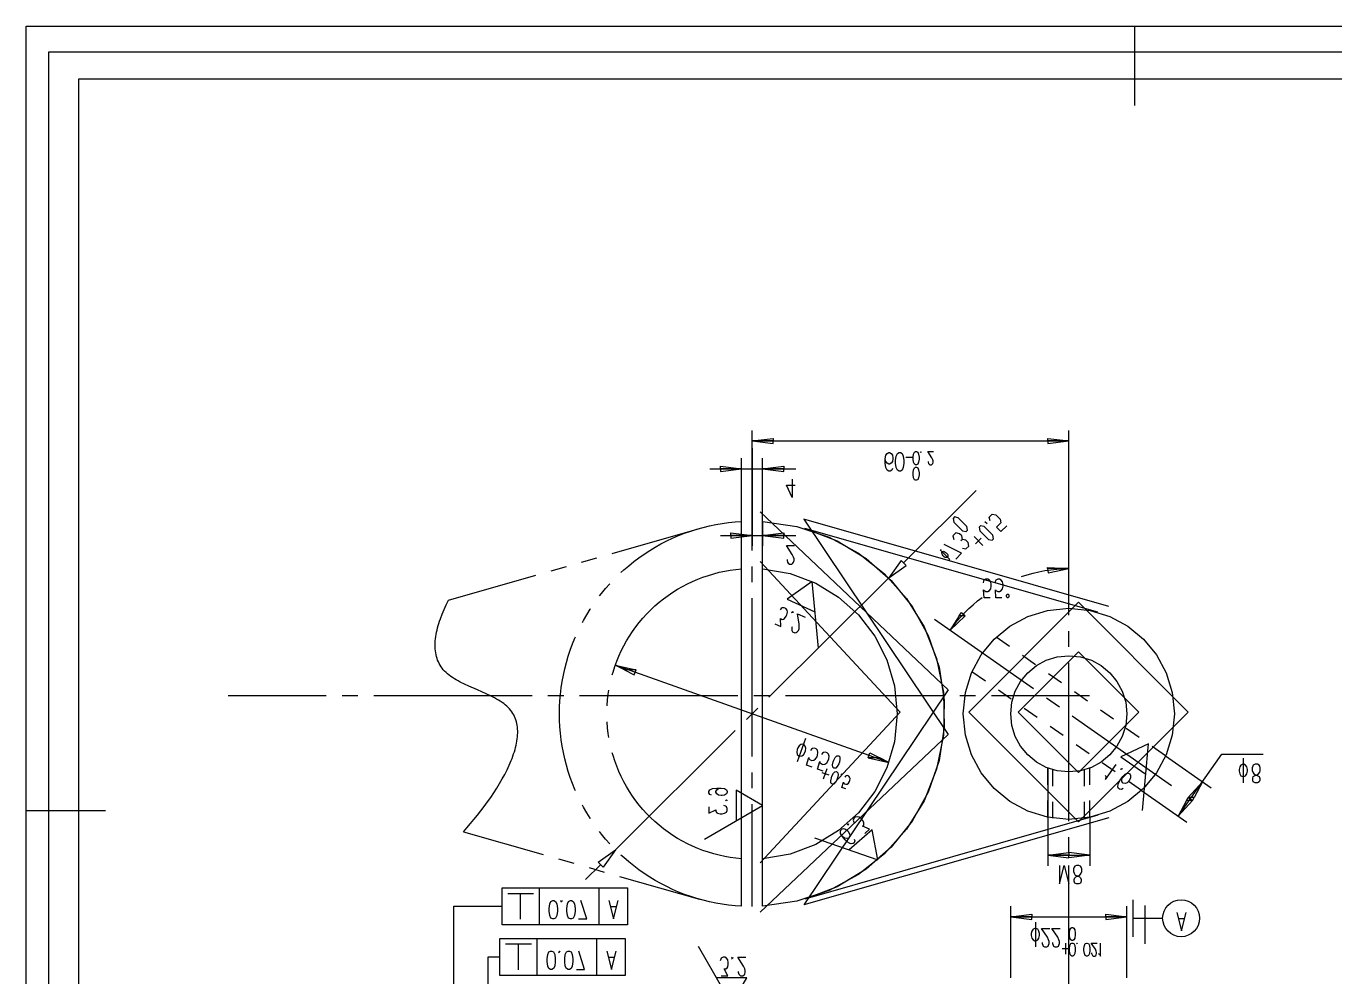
# Model space of a CAD drawing. Header units: millimetres. Extents: x 0 to 420, y 0 to 297.
# Drawn here: x 0 to 247.9, y 117.1 to 297 of the extents above; entities that cross this region are included whole.
import ezdxf

# ---------------------------------------------------------------- set-up
doc = ezdxf.new("R2010")
doc.units = ezdxf.units.MM
doc.layers.add('BLANK_OUTLINE', color=1, linetype='CONTINUOUS')
doc.layers.add('PDF_GEOMETRY', color=7, linetype='CONTINUOUS')

msp = doc.modelspace()

# ---------------------------------------------------------------- linework, layer by layer
at = {"layer": 'BLANK_OUTLINE'}
msp.add_lwpolyline([(4.322516, 292.180151), (420.330489, 292.180151), (420.330489, 4.102664), (4.322516, 4.102664)], close=True, dxfattribs=at)
for points in [[(139.038838, 205.07136), (174.680349, 171.384521), (147.348108, 130.665111)], [(147.348108, 203.678758), (174.680349, 162.959348), (139.038838, 129.272509)], [(205.095122, 187.165544), (147.343142, 203.686551)], [(139.037742, 195.697065), (165.559176, 167.171934), (139.037742, 138.646803)], [(220.152242, 167.171934), (199.355146, 146.374838), (178.558049, 167.171934), (199.355146, 187.969031), (220.152242, 167.171934)], [(210.796576, 167.171934), (199.355146, 155.730504), (187.913716, 167.171934), (199.355146, 178.613364), (210.796576, 167.171934)], [(205.095122, 147.189331), (147.343142, 130.668324)], [(212.007309, 123.282851), (212.007309, 130.569264)]]:
    msp.add_lwpolyline(points, dxfattribs=at)
at = {"layer": 'PDF_GEOMETRY'}
for p, q in [((209.9945, 297.038889), (209.9945, 282.042306)), ((137.519833, 217.177056), (137.519833, 220.510806)), ((137.519833, 218.510556), (197.51675, 218.510556)), ((197.51675, 217.177056), (197.51675, 220.510806)), ((137.519833, 197.767222), (137.519833, 217.177056)), ((137.519833, 217.177056), (137.519833, 198.624472)), ((197.51675, 185.511722), (197.51675, 217.177056)), ((129.518833, 213.229472), (145.796, 213.229472)), ((135.519583, 203.291722), (135.519583, 215.229722)), ((139.520083, 203.291722), (139.520083, 215.229722)), ((166.666333, 215.430806), (168.073917, 215.430806)), ((180.001333, 209.123139), (166.232417, 195.417722)), ((135.519583, 130.404306), (135.519583, 203.291722)), ((139.520083, 130.404306), (139.520083, 203.291722)), ((139.520083, 203.291722), (139.520083, 198.624472)), ((110.987417, 197.227472), (127.529167, 201.958222)), ((203.04125, 186.072639), (147.5105, 201.958222)), ((181.631167, 203.281139), (182.043917, 202.868389)), ((131.519083, 200.624722), (145.796, 200.624722)), ((179.567417, 200.402472), (181.207833, 198.740889)), ((180.932667, 200.116722), (179.832, 199.026639)), ((105.2195, 195.576472), (108.10875, 196.401972)), ((173.355, 197.957722), (173.143333, 197.746056)), ((175.006, 196.052722), (173.228, 197.830722)), ((173.852417, 196.655972), (174.011167, 196.539556)), ((174.40275, 197.206306), (174.519167, 197.047556)), ((174.836667, 195.999806), (175.006, 196.052722)), ((99.451583, 193.925472), (102.33025, 194.750972)), ((137.519833, 191.766472), (137.519833, 194.761556)), ((80.020583, 188.369222), (96.562333, 193.099972)), ((140.716, 170.028306), (163.396083, 192.602556)), ((137.519833, 158.767639), (137.519833, 188.760806)), ((190.8175, 171.552306), (172.05325, 184.686222)), ((186.298417, 179.595639), (183.758417, 181.363056)), ((197.51675, 179.510972), (197.51675, 182.516639)), ((163.438417, 157.656389), (111.60125, 176.050222)), ((191.219667, 176.156056), (188.75375, 177.870556)), ((197.51675, 146.512139), (197.51675, 176.515889)), ((181.715833, 173.044556), (179.175833, 174.811972)), ((196.130333, 172.705889), (193.675, 174.430972)), ((186.6265, 169.594389), (184.171167, 171.319472)), ((38.237583, 170.292889), (56.843083, 170.292889)), ((59.84875, 170.292889), (62.843833, 170.292889)), ((65.8495, 170.292889), (95.842667, 170.292889)), ((98.848333, 170.292889), (101.843417, 170.292889)), ((104.849083, 170.292889), (134.84225, 170.292889)), ((137.847917, 170.292889), (140.843, 170.292889)), ((143.848667, 170.292889), (173.841833, 170.292889)), ((176.8475, 170.292889), (179.842583, 170.292889)), ((182.84825, 170.292889), (201.45375, 170.292889)), ((195.728167, 168.102139), (193.272833, 169.827222)), ((201.041, 169.266306), (198.585667, 170.991389)), ((136.4615, 165.794972), (138.58875, 167.911639)), ((191.537167, 166.154806), (189.081833, 167.879889)), ((216.94775, 153.243139), (198.1835, 166.387639)), ((205.96225, 165.826722), (203.506917, 167.551806)), ((111.654167, 141.104056), (134.33425, 163.678306)), ((196.458417, 162.715222), (194.003083, 164.440306)), ((210.872917, 162.387139), (208.417583, 164.101639)), ((147.616333, 162.164889), (146.060583, 157.772806)), ((201.369083, 159.275639), (198.91375, 160.990139)), ((215.86825, 158.894639), (213.32825, 160.662056)), ((215.86825, 158.894639), (224.4725, 152.862139)), ((151.03475, 154.523722), (151.743833, 156.523972)), ((193.51625, 153.433639), (193.51625, 156.608639)), ((193.51625, 156.608639), (193.51625, 138.077222)), ((194.521667, 153.179639), (194.521667, 156.269972)), ((200.522417, 153.179639), (200.522417, 156.269972)), ((201.51725, 153.433639), (201.51725, 156.608639)), ((206.290333, 155.836056), (203.824417, 157.550556)), ((230.5685, 158.460722), (230.5685, 153.793472)), ((137.519833, 152.766889), (137.519833, 155.761972)), ((150.727833, 155.761972), (152.061333, 155.285722)), ((211.275083, 152.332972), (208.745667, 154.110972)), ((211.275083, 152.332972), (219.889917, 146.311056)), ((137.519833, 130.351389), (137.519833, 149.761222)), ((193.51625, 147.252972), (193.51625, 150.427972)), ((194.521667, 147.083639), (194.521667, 150.173972)), ((200.522417, 147.083639), (200.522417, 150.173972)), ((201.51725, 147.252972), (201.51725, 150.427972)), ((0, 148.544139), (14.996583, 148.544139)), ((203.04125, 147.633972), (147.5105, 131.748389)), ((201.51725, 147.252972), (201.51725, 138.077222)), ((82.83575, 144.533056), (97.969917, 140.204472)), ((197.51675, 140.521972), (197.51675, 143.517056)), ((100.859167, 139.378972), (103.737833, 138.553472)), ((193.51625, 140.077472), (201.51725, 140.077472)), ((108.817833, 138.288889), (105.9815, 135.463139)), ((106.627083, 137.727972), (109.516333, 136.902472)), ((197.51675, 107.523139), (197.51675, 137.516306)), ((108.458, 133.907389), (108.458, 126.911806)), ((112.395, 136.076972), (127.529167, 131.748389)), ((91.21775, 132.859639), (96.117833, 132.859639)), ((93.6625, 127.959556), (93.6625, 132.859639)), ((209.687583, 124.646972), (209.687583, 131.653139)), ((81.026, 130.404306), (90.17, 130.404306)), ((81.026, 91.859806), (81.026, 130.404306)), ((110.722833, 130.340806), (111.834083, 130.340806)), ((186.520667, 116.857639), (186.520667, 130.425472)), ((208.523417, 116.857639), (208.523417, 130.425472)), ((186.520667, 128.425222), (208.523417, 128.425222)), ((191.187917, 127.388056), (191.187917, 122.720806)), ((209.687583, 128.150056), (215.286167, 128.150056)), ((218.323583, 128.086556), (219.434833, 128.086556)), ((108.055833, 124.340056), (108.055833, 117.333889)), ((90.805, 123.281722), (95.705083, 123.281722)), ((93.260333, 118.392222), (93.260333, 123.281722)), ((196.257333, 122.392722), (197.6755, 122.392722)), ((196.966417, 121.334389), (196.966417, 123.451056)), ((87.524167, 120.836972), (89.75725, 120.836972)), ((87.524167, 111.851722), (87.524167, 120.836972)), ((110.310083, 120.773472), (111.421333, 120.773472))]:
    msp.add_line(p, q, dxfattribs=at)
for points in [[(0, 297.038889), (419.989, 297.038889), (419.989, 0.059972), (0, 0.059972)], [(9.990667, 287.048222), (409.998333, 287.048222), (409.998333, 10.050639), (9.990667, 10.050639)], [(141.520333, 218.510556), (137.519833, 218.510556), (141.520333, 219.007972), (141.520333, 218.510556), (141.520333, 218.510556)], [(141.520333, 218.013139), (141.520333, 218.510556), (137.519833, 218.510556), (141.520333, 218.013139)], [(197.51675, 218.510556), (193.51625, 218.510556), (193.51625, 219.007972), (197.51675, 218.510556), (197.51675, 218.510556)], [(193.51625, 218.013139), (197.51675, 218.510556), (193.51625, 218.510556), (193.51625, 218.013139)], [(135.519583, 213.229472), (131.519083, 213.229472), (131.519083, 213.726889), (135.519583, 213.229472), (135.519583, 213.229472)], [(131.519083, 212.721472), (135.519583, 213.229472), (131.519083, 213.229472), (131.519083, 212.721472)], [(143.520583, 213.229472), (139.520083, 213.229472), (143.520583, 213.726889), (143.520583, 213.229472), (143.520583, 213.229472)], [(143.520583, 212.721472), (143.520583, 213.229472), (139.520083, 213.229472), (143.520583, 212.721472)], [(137.519833, 200.624722), (133.519333, 200.624722), (133.519333, 201.132722), (137.519833, 200.624722), (137.519833, 200.624722)], [(143.520583, 200.624722), (139.520083, 200.624722), (143.520583, 201.132722), (143.520583, 200.624722), (143.520583, 200.624722)], [(133.519333, 200.127306), (137.519833, 200.624722), (133.519333, 200.624722), (133.519333, 200.127306)], [(143.520583, 200.127306), (143.520583, 200.624722), (139.520083, 200.624722), (143.520583, 200.127306)], [(166.698083, 194.952056), (165.756167, 195.893972), (163.396083, 192.602556), (166.698083, 194.952056), (166.698083, 194.952056)], [(197.51675, 194.338222), (193.495083, 194.338222), (193.463333, 194.539306), (197.51675, 194.338222), (197.51675, 194.338222)], [(193.6115, 193.555056), (197.51675, 194.338222), (193.495083, 194.338222), (193.6115, 193.555056)], [(177.89525, 185.374139), (176.731083, 185.374139), (177.165, 186.062056), (177.89525, 185.374139), (177.89525, 185.374139)], [(175.006, 182.622472), (177.89525, 185.374139), (176.731083, 185.374139), (175.006, 182.622472)], [(115.53825, 175.182389), (113.336917, 175.182389), (111.60125, 176.050222), (115.53825, 175.182389), (115.53825, 175.182389)], [(115.210167, 174.240472), (115.53825, 175.182389), (113.336917, 175.182389), (115.210167, 174.240472)], [(161.713333, 158.524222), (159.501417, 158.524222), (159.8295, 159.466139), (161.713333, 158.524222), (161.713333, 158.524222)], [(163.438417, 157.656389), (161.713333, 158.524222), (159.501417, 158.524222), (163.438417, 157.656389)], [(221.255167, 151.020639), (220.133333, 151.020639), (222.842667, 154.005139), (221.255167, 151.020639), (221.255167, 151.020639)], [(218.2495, 147.454056), (220.958833, 150.449139), (219.837, 150.449139), (218.2495, 147.454056)], [(220.958833, 150.449139), (219.837, 150.449139), (220.133333, 151.020639), (220.958833, 150.449139), (220.958833, 150.449139)], [(220.958833, 150.449139), (221.255167, 151.020639), (220.133333, 151.020639), (220.958833, 150.449139)], [(109.2835, 137.812639), (108.341583, 138.754556), (111.654167, 141.104056), (109.2835, 137.812639), (109.2835, 137.812639)], [(197.51675, 140.077472), (193.51625, 140.077472), (197.51675, 140.574889), (197.51675, 140.077472), (197.51675, 140.077472)], [(197.51675, 139.569472), (197.51675, 140.077472), (193.51625, 140.077472), (197.51675, 139.569472)], [(197.51675, 140.077472), (201.51725, 140.077472), (197.51675, 140.574889), (197.51675, 140.077472), (197.51675, 140.077472)], [(201.51725, 140.077472), (197.51675, 139.569472), (197.51675, 140.077472), (201.51725, 140.077472)], [(90.17, 133.907389), (97.165583, 133.907389), (97.165583, 126.911806), (90.17, 126.911806)], [(190.521167, 128.425222), (186.520667, 128.425222), (190.521167, 128.933222), (190.521167, 128.425222), (190.521167, 128.425222)], [(208.523417, 128.425222), (204.522917, 128.425222), (204.522917, 128.933222), (208.523417, 128.425222), (208.523417, 128.425222)], [(190.521167, 127.927806), (190.521167, 128.425222), (186.520667, 128.425222), (190.521167, 127.927806)], [(204.522917, 127.927806), (208.523417, 128.425222), (204.522917, 128.425222), (204.522917, 127.927806)], [(89.75725, 124.340056), (96.763417, 124.340056), (96.763417, 117.333889), (89.75725, 117.333889)]]:
    msp.add_lwpolyline(points, close=True, dxfattribs=at)
for points in [[(164.094583, 213.303556), (163.98875, 212.975472), (163.650083, 212.806139), (163.427833, 212.806139), (163.09975, 212.975472), (162.8775, 213.472889), (162.761083, 214.308972), (162.761083, 215.134472), (162.8775, 215.801222), (163.09975, 216.139889), (163.427833, 216.309222), (163.54425, 216.309222), (163.872333, 216.139889), (164.094583, 215.801222), (164.211, 215.303806), (164.211, 215.134472), (164.094583, 214.637056), (163.872333, 214.308972), (163.54425, 214.139639), (163.427833, 214.139639), (163.09975, 214.308972), (162.8775, 214.637056), (162.761083, 215.134472)], [(165.38575, 212.806139), (165.047083, 212.975472), (164.824833, 213.472889), (164.708417, 214.308972), (164.708417, 214.806389), (164.824833, 215.642472), (165.047083, 216.139889), (165.38575, 216.309222), (165.608, 216.309222), (165.936083, 216.139889), (166.158333, 215.642472), (166.27475, 214.806389), (166.27475, 214.308972), (166.158333, 213.472889), (165.936083, 212.975472), (165.608, 212.806139), (165.38575, 212.806139)], [(168.507833, 214.012639), (168.275, 214.129056), (168.11625, 214.478306), (168.042167, 215.070972), (168.042167, 215.430806), (168.11625, 216.012889), (168.275, 216.372722), (168.507833, 216.489139), (168.666583, 216.489139), (168.91, 216.372722), (169.058167, 216.012889), (169.142833, 215.430806), (169.142833, 215.070972), (169.058167, 214.478306), (168.91, 214.129056), (168.666583, 214.012639), (168.507833, 214.012639)], [(169.502667, 216.256306), (169.418, 216.372722), (169.502667, 216.489139), (169.57675, 216.372722)], [(170.8785, 214.605306), (170.8785, 214.478306), (170.952583, 214.245472), (171.03725, 214.129056), (171.185417, 214.012639), (171.502917, 214.012639), (171.661667, 214.129056), (171.73575, 214.245472), (171.820417, 214.478306), (171.820417, 214.721722), (171.73575, 214.954556), (171.587583, 215.303806), (170.793833, 216.489139), (171.8945, 216.489139)], [(168.507833, 211.059889), (168.275, 211.176306), (168.11625, 211.525556), (168.042167, 212.118222), (168.042167, 212.467472), (168.11625, 213.060139), (168.275, 213.419972), (168.507833, 213.536389), (168.666583, 213.536389), (168.91, 213.419972), (169.058167, 213.060139), (169.142833, 212.467472), (169.142833, 212.118222), (169.058167, 211.525556), (168.91, 211.176306), (168.666583, 211.059889), (168.507833, 211.059889)], [(145.12925, 211.303306), (145.12925, 207.810806), (144.018, 210.139139), (145.690167, 210.139139)], [(112.68075, 193.586806), (113.2205, 194.084222), (114.151833, 194.888556), (115.104333, 195.661139), (116.088583, 196.401972), (117.094, 197.100472), (118.131167, 197.777806), (119.178917, 198.412806), (120.258417, 199.005472), (121.3485, 199.576972), (122.45975, 200.095556), (123.592167, 200.582389), (124.735167, 201.037472), (125.88875, 201.450222), (127.0635, 201.820639), (128.248833, 202.148722), (129.44475, 202.445056), (130.640667, 202.699056), (131.85775, 202.910722), (133.074833, 203.080056), (134.291917, 203.207056), (135.519583, 203.291722)], [(175.588083, 203.842056), (175.715083, 203.154139), (177.366083, 201.503139), (178.054, 201.365556), (178.329167, 201.640722), (178.191583, 202.328639), (176.551167, 203.979639), (175.86325, 204.117222), (175.588083, 203.842056)], [(182.59425, 203.418722), (182.456667, 204.106639), (183.007, 204.656972), (183.694917, 204.519389), (184.520417, 203.693889), (184.658, 203.005972), (183.8325, 202.180472), (184.658, 201.354972), (185.758667, 202.445056)], [(139.525592, 203.289769), (146.028037, 202.344119), (152.112224, 200.308023), (157.670338, 197.283381), (162.594564, 193.372096), (166.777086, 188.676072), (170.110089, 183.297209), (172.485757, 177.33741), (173.796275, 170.898578), (173.938433, 164.329266), (172.936007, 157.992217), (170.871677, 152.010607), (167.828124, 146.507612), (163.888028, 141.606408), (159.134067, 137.43017), (153.648923, 134.102075), (147.515275, 131.745299)], [(147.515275, 201.950729), (153.648923, 199.593952), (159.134067, 196.265857), (163.888028, 192.08962), (167.828124, 187.188416), (170.871677, 181.685421), (172.936007, 175.703811), (173.938433, 169.366762), (173.796275, 162.79745), (172.485757, 156.358618), (170.110089, 150.398819), (166.777086, 145.019956), (162.594564, 140.323931), (157.670338, 136.412647), (152.112224, 133.388005), (146.028037, 131.351908), (139.525592, 130.406259)], [(177.3555, 199.852139), (177.2285, 200.540056), (176.81575, 200.952806), (176.127833, 201.090389), (175.5775, 200.550639), (175.715083, 199.862722)], [(180.5305, 202.180472), (180.668083, 201.492556), (182.3085, 199.841556), (182.996417, 199.703972), (183.271583, 199.979139), (183.134, 200.667056), (181.493583, 202.318056), (180.805667, 202.455639), (180.5305, 202.180472)], [(144.134417, 196.042139), (144.134417, 195.872806), (144.24025, 195.544722), (144.356667, 195.375389), (144.578917, 195.206056), (145.023417, 195.206056), (145.245667, 195.375389), (145.3515, 195.544722), (145.467917, 195.872806), (145.467917, 196.211472), (145.3515, 196.539556), (145.12925, 197.036972), (144.018, 198.709139), (145.57375, 198.709139)], [(176.11725, 196.147972), (177.217917, 197.238056), (173.915917, 198.899639)], [(177.3555, 198.201139), (178.043417, 198.063556), (178.59375, 198.613889), (178.456167, 199.301806), (178.043417, 199.714556), (177.3555, 199.852139), (177.080333, 199.576972)], [(173.852417, 196.655972), (173.746583, 196.772389), (173.598417, 196.952306), (173.503167, 197.121639), (173.45025, 197.290972), (173.482, 197.428556)], [(173.482, 197.428556), (173.556083, 197.502639), (173.630167, 197.576722), (173.778333, 197.619056), (173.937083, 197.555556), (174.117, 197.460306), (174.296917, 197.312139), (174.40275, 197.206306)], [(174.46625, 196.444306), (174.296917, 196.444306), (174.159333, 196.465472), (174.011167, 196.539556)], [(174.519167, 197.047556), (174.59325, 196.899389), (174.625, 196.761806), (174.614417, 196.592472), (174.5615, 196.497222), (174.46625, 196.444306)], [(111.040333, 174.261639), (111.1885, 174.759056), (111.516583, 175.785639), (111.876417, 176.791056), (112.289167, 177.775306), (112.733667, 178.748972), (113.209917, 179.701472), (113.7285, 180.643389), (114.278833, 181.553556), (114.8715, 182.453139), (115.495917, 183.320972), (116.152083, 184.167639), (116.84, 184.982556), (117.559667, 185.776306), (118.311083, 186.538306), (119.09425, 187.268556), (119.898583, 187.967056), (120.734667, 188.633806), (121.6025, 189.268806), (122.480917, 189.872056), (123.391083, 190.443556), (124.322417, 190.972722), (125.264333, 191.470139), (126.238, 191.925222), (127.22225, 192.348556), (128.217083, 192.729556), (129.233083, 193.068222), (130.259667, 193.375139), (131.296833, 193.639722), (132.344583, 193.861972), (133.392333, 194.041889), (134.450667, 194.179472), (135.519583, 194.274722)], [(139.524538, 194.276025), (144.747319, 193.38777), (149.573319, 191.575099), (153.910199, 188.937328), (157.665619, 185.573771), (160.74724, 181.583746), (163.062723, 177.066568), (164.519728, 172.121552), (165.025917, 166.848014), (164.519728, 161.574476), (163.062723, 156.62946), (160.74724, 152.112282), (157.665619, 148.122256), (153.910199, 144.7587), (149.573319, 142.120929), (144.747319, 140.308258), (139.524538, 139.420003)], [(188.551778, 192.833508), (189.640542, 193.184178), (190.741514, 193.488886), (191.853235, 193.747387), (192.974247, 193.959435), (194.103092, 194.124788), (195.238312, 194.243199), (196.378448, 194.314426), (197.522042, 194.338222)], [(108.637917, 189.162972), (108.99775, 189.628639), (109.780917, 190.570556), (110.564083, 191.459556)], [(150.114, 179.256972), (148.87575, 191.893472), (144.17675, 188.538556), (149.436667, 186.157306)], [(182.615417, 188.834889), (181.504167, 188.834889), (181.38775, 190.337722), (181.504167, 190.168389), (181.83225, 189.999056), (182.170917, 189.999056), (182.499, 190.168389), (182.72125, 190.507056), (182.837667, 191.004472), (182.837667, 191.332556), (182.72125, 191.840556), (182.499, 192.168639), (182.170917, 192.337972), (181.83225, 192.337972), (181.504167, 192.168639), (181.38775, 191.999306), (181.281917, 191.671222)], [(184.837917, 188.834889), (183.726667, 188.834889), (183.61025, 190.337722), (183.726667, 190.168389), (184.05475, 189.999056), (184.393417, 189.999056), (184.7215, 190.168389), (184.94375, 190.507056), (185.060167, 191.004472), (185.060167, 191.332556), (184.94375, 191.840556), (184.7215, 192.168639), (184.393417, 192.337972), (184.05475, 192.337972), (183.726667, 192.168639), (183.61025, 191.999306), (183.504417, 191.671222)], [(175.004057, 182.616705), (175.653437, 183.505608), (176.337042, 184.366779), (177.053952, 185.199274), (177.80325, 186.002146), (178.584018, 186.774449), (179.395335, 187.515239), (180.236285, 188.223569), (181.105948, 188.898492)], [(186.182, 189.168264), (186.177378, 189.101079), (186.16412, 189.038501), (186.143142, 188.981873), (186.115358, 188.932534), (186.081683, 188.891825), (186.043032, 188.861088), (186.000319, 188.841662), (185.954458, 188.834889), (185.908598, 188.841662), (185.865885, 188.861088), (185.827234, 188.891825), (185.793559, 188.932534), (185.765775, 188.981873), (185.744797, 189.038501), (185.731539, 189.101079), (185.726917, 189.168264), (185.731539, 189.235449), (185.744797, 189.298026), (185.765775, 189.354655), (185.793559, 189.403994), (185.827234, 189.444702), (185.865885, 189.47544), (185.908598, 189.494866), (185.954458, 189.501639), (186.000319, 189.494866), (186.043032, 189.47544), (186.081683, 189.444702), (186.115358, 189.403994), (186.143142, 189.354655), (186.16412, 189.298026), (186.177378, 189.235449), (186.182, 189.168264)], [(82.83575, 144.533056), (83.5025, 145.284472), (84.16925, 146.057056), (84.836, 146.840222), (85.492167, 147.655139), (86.13775, 148.480639), (86.783333, 149.316722), (87.397167, 150.163389), (88.000417, 151.020639), (88.593083, 151.888472), (89.154, 152.766889), (89.683167, 153.634722), (90.191167, 154.513139), (90.667417, 155.391556), (91.111917, 156.259389), (91.514083, 157.127222), (91.8845, 157.984472), (92.053833, 158.407806), (92.212583, 158.831139), (92.350167, 159.254472), (92.48775, 159.667222), (92.61475, 160.079972), (92.720583, 160.492722), (92.815833, 160.894889), (92.9005, 161.297056), (92.974583, 161.699222), (93.0275, 162.090806), (93.069833, 162.471806), (93.101583, 162.852806), (93.112167, 163.233806), (93.112167, 163.604222), (93.101583, 163.964056), (93.069833, 164.323889), (93.016917, 164.683722), (92.953417, 165.022389), (92.86875, 165.361056), (92.7735, 165.689139), (92.657083, 166.017222), (92.5195, 166.334722), (92.371333, 166.641639), (92.202, 166.937972), (92.0115, 167.223722), (91.799833, 167.509472), (91.577583, 167.784639), (91.323583, 168.038639), (91.059, 168.292639), (90.77325, 168.536056), (90.476917, 168.779472), (90.148833, 169.001722), (89.82075, 169.223972), (89.4715, 169.435639), (89.111667, 169.647306), (88.74125, 169.848389), (87.968667, 170.250556), (87.164333, 170.620972), (86.338833, 170.991389), (85.50275, 171.361806), (83.830583, 172.092056), (83.015667, 172.473056), (82.2325, 172.864639), (81.8515, 173.065722), (81.481083, 173.277389), (81.12125, 173.489056), (80.772, 173.711306), (80.443917, 173.933556), (80.126417, 174.166389), (79.8195, 174.409806), (79.53375, 174.663806), (79.269167, 174.928389), (79.02575, 175.203556), (78.8035, 175.478722), (78.591833, 175.764472), (78.401333, 176.071389), (78.232, 176.378306), (78.083833, 176.695806), (77.94625, 177.023889), (77.829833, 177.351972), (77.734583, 177.690639), (77.649917, 178.039889), (77.586417, 178.399722), (77.5335, 178.759556), (77.50175, 179.129972), (77.480583, 179.500389), (77.480583, 179.891972), (77.491167, 180.272972), (77.512333, 180.664556), (77.554667, 181.066722), (77.607583, 181.468889), (77.671083, 181.881639), (77.75575, 182.294389), (77.840417, 182.707139), (77.94625, 183.130472), (78.062667, 183.553806), (78.189667, 183.977139), (78.32725, 184.411056), (78.475417, 184.844972), (78.814083, 185.712806), (79.173917, 186.591222), (79.586667, 187.480222), (80.020583, 188.369222)], [(105.37825, 184.135889), (105.579333, 184.516889), (106.193167, 185.585806), (106.849333, 186.633556), (106.90225, 186.718222)], [(141.848417, 183.881889), (142.97025, 183.384472), (142.90675, 184.866139), (143.213667, 184.728556), (143.488833, 184.792056), (143.658167, 184.897889), (143.965083, 185.310639), (144.102667, 185.606972), (144.2085, 186.114972), (144.145, 186.506556), (143.901583, 186.802889), (143.60525, 186.940472), (143.22425, 186.919306), (143.054917, 186.813472), (142.822083, 186.559472)], [(145.086917, 185.892722), (145.055167, 186.093806), (145.2245, 186.199639), (145.25625, 185.998556)], [(217.51925, 166.848014), (217.112978, 162.817879), (215.947772, 159.064198), (214.104043, 155.667385), (211.662207, 152.707852), (208.702675, 150.266015), (205.305862, 148.422285), (201.552179, 147.257078), (197.522042, 146.850806), (193.491904, 147.257078), (189.738222, 148.422285), (186.341408, 150.266015), (183.381876, 152.707852), (180.94004, 155.667385), (179.096312, 159.064198), (177.931105, 162.817879), (177.524833, 166.848014), (177.931105, 170.878149), (179.096312, 174.63183), (180.94004, 178.028643), (183.381876, 180.988175), (186.341408, 183.430013), (189.738222, 185.273742), (193.491904, 186.43895), (197.522042, 186.845222), (201.552179, 186.43895), (205.305862, 185.273742), (208.702675, 183.430013), (211.662207, 180.988175), (214.104043, 178.028643), (215.947772, 174.63183), (217.112978, 170.878149), (217.51925, 166.848014)], [(145.12925, 183.310389), (145.06575, 183.162222), (145.023417, 182.812972), (145.055167, 182.611889), (145.19275, 182.368472), (145.594917, 182.188556), (145.870083, 182.252056), (146.039417, 182.357889), (146.282833, 182.611889), (146.420417, 182.918806), (146.452167, 183.268056), (146.452167, 183.807806), (146.134667, 185.786889), (147.552833, 185.141306)], [(104.065917, 152.269472), (103.960083, 152.491722), (103.494417, 153.634722), (103.071083, 154.788306), (102.690083, 155.952472), (102.340833, 157.137806), (102.033917, 158.323139), (101.769333, 159.529639), (101.5365, 160.736139), (101.356583, 161.953222), (101.208417, 163.170306), (101.102583, 164.397972), (101.039083, 165.625639), (101.017917, 166.853306), (101.039083, 168.080972), (101.102583, 169.308639), (101.208417, 170.536306), (101.356583, 171.753389), (101.5365, 172.970472), (101.769333, 174.176972), (102.033917, 175.383472), (102.340833, 176.568806), (102.690083, 177.754139), (103.071083, 178.918306), (103.494417, 180.071889), (103.960083, 181.204306), (104.065917, 181.437139)], [(208.523417, 166.848014), (208.299908, 164.630854), (207.658874, 162.565784), (206.644554, 160.697042), (205.301187, 159.068869), (203.673013, 157.725502), (201.804272, 156.711182), (199.739201, 156.070148), (197.522042, 155.846639), (195.304882, 156.070148), (193.239812, 156.711182), (191.37107, 157.725502), (189.742896, 159.068869), (188.39953, 160.697042), (187.38521, 162.565784), (186.744176, 164.630854), (186.520667, 166.848014), (186.744176, 169.065173), (187.38521, 171.130244), (188.39953, 172.998985), (189.742896, 174.627159), (191.37107, 175.970526), (193.239812, 176.984846), (195.304882, 177.62588), (197.522042, 177.849389), (199.739201, 177.62588), (201.804272, 176.984846), (203.673013, 175.970526), (205.301187, 174.627159), (206.644554, 172.998985), (207.658874, 171.130244), (208.299908, 169.065173), (208.523417, 166.848014)], [(110.066667, 168.356139), (110.066667, 168.451389), (110.151333, 169.520306), (110.278333, 170.589222), (110.39475, 171.330056)], [(110.39475, 162.376556), (110.278333, 163.117389), (110.151333, 164.186306), (110.066667, 165.244639), (110.066667, 165.350472)], [(211.497333, 148.522972), (212.608583, 161.170056), (207.369833, 158.735889), (212.100583, 155.423306)], [(135.519583, 139.421306), (134.450667, 139.527139), (133.392333, 139.664722), (132.344583, 139.844639), (131.296833, 140.066889), (130.259667, 140.331472), (129.233083, 140.627806), (128.217083, 140.977056), (127.22225, 141.358056), (126.238, 141.781389), (125.264333, 142.236472), (124.322417, 142.733889), (123.391083, 143.263056), (122.480917, 143.834556), (121.6025, 144.427222), (120.734667, 145.072806), (119.898583, 145.739556), (119.09425, 146.438056), (118.311083, 147.168306), (117.559667, 147.930306), (116.84, 148.724056), (116.152083, 149.538972), (115.495917, 150.385639), (114.8715, 151.253472), (114.278833, 152.153056), (113.7285, 153.063222), (113.209917, 153.994556), (112.733667, 154.957639), (112.289167, 155.931306), (111.876417, 156.915556), (111.516583, 157.920972), (111.1885, 158.936972), (111.040333, 159.444972)], [(147.1295, 161.106556), (146.759083, 161.053639), (146.431, 160.820806), (146.166417, 160.386889), (146.05, 160.069389), (145.9865, 159.561389), (146.08175, 159.169806), (146.346333, 158.905222), (146.558, 158.831139), (146.928417, 158.873472), (147.245917, 159.116889), (147.521083, 159.550806), (147.626917, 159.868306), (147.690417, 160.376306), (147.595167, 160.757306), (147.330583, 161.032472), (147.1295, 161.106556)], [(148.886333, 156.767389), (147.838583, 157.137806), (148.24075, 158.587722), (148.283083, 158.397222), (148.547667, 158.122056), (148.854583, 158.016222), (149.225, 158.058556), (149.553083, 158.301972), (149.817667, 158.735889), (149.934083, 159.042806), (149.997583, 159.550806), (149.902333, 159.942389), (149.63775, 160.206972), (149.32025, 160.323389), (148.960417, 160.281056), (148.791083, 160.154056), (148.579417, 159.878889)], [(150.981833, 156.015972), (149.934083, 156.396972), (150.33625, 157.846889), (150.378583, 157.645806), (150.643167, 157.381222), (150.950083, 157.264806), (151.3205, 157.317722), (151.648583, 157.550556), (151.913167, 157.984472), (152.029583, 158.301972), (152.093083, 158.809972), (151.997833, 159.201556), (151.73325, 159.466139), (151.41575, 159.582556), (151.045333, 159.529639), (150.886583, 159.413222), (150.674917, 159.138056)], [(152.982083, 156.587472), (152.802167, 156.777972), (152.770417, 157.169556), (152.897417, 157.751639), (153.013833, 158.079722), (153.278417, 158.608889), (153.553583, 158.894639), (153.807583, 158.926389), (153.95575, 158.873472), (154.14625, 158.682972), (154.167417, 158.291389), (154.051, 157.709306), (153.934583, 157.381222), (153.659417, 156.852056), (153.394833, 156.566306), (153.13025, 156.534556), (152.982083, 156.587472)], [(218.2495, 147.454056), (226.483333, 159.212139), (234.315, 159.212139)], [(204.427667, 155.264556), (204.512333, 154.999972), (204.50175, 154.396722), (206.502, 157.264806)], [(207.412167, 156.227639), (207.412167, 156.428722), (207.602667, 156.502806), (207.592083, 156.301722)], [(230.462667, 157.296556), (230.124, 157.127222), (229.90175, 156.799139), (229.795917, 156.291139), (229.795917, 155.963056), (229.90175, 155.465639), (230.124, 155.126972), (230.462667, 154.957639), (230.684917, 154.957639), (231.013, 155.126972), (231.23525, 155.465639), (231.351667, 155.963056), (231.351667, 156.291139), (231.23525, 156.799139), (231.013, 157.127222), (230.684917, 157.296556), (230.462667, 157.296556)], [(232.801583, 153.793472), (232.462917, 153.962806), (232.357083, 154.290889), (232.357083, 154.629556), (232.462917, 154.957639), (232.685167, 155.126972), (233.129667, 155.296306), (233.468333, 155.465639), (233.690583, 155.793722), (233.796417, 156.132389), (233.796417, 156.629806), (233.690583, 156.957889), (233.574167, 157.127222), (233.246083, 157.296556), (232.801583, 157.296556), (232.462917, 157.127222), (232.357083, 156.957889), (232.240667, 156.629806), (232.240667, 156.132389), (232.357083, 155.793722), (232.579333, 155.465639), (232.907417, 155.296306), (233.351917, 155.126972), (233.574167, 154.957639), (233.690583, 154.629556), (233.690583, 154.290889), (233.574167, 153.962806), (233.246083, 153.793472), (232.801583, 153.793472)], [(152.62225, 153.581806), (152.442333, 153.772306), (152.410583, 154.163889), (152.537583, 154.745972), (152.654, 155.074056), (152.918583, 155.603222), (153.19375, 155.888972), (153.44775, 155.920722), (153.595917, 155.867806), (153.775833, 155.677306), (153.807583, 155.285722), (153.691167, 154.703639), (153.57475, 154.375556), (153.299583, 153.846389), (153.035, 153.560639), (152.770417, 153.528889), (152.62225, 153.581806)], [(154.484917, 155.296306), (154.442583, 155.433889), (154.559, 155.518556), (154.59075, 155.380972)], [(155.28925, 152.639889), (154.548417, 152.904472), (154.834167, 153.931056), (154.865917, 153.793472), (155.045833, 153.602972), (155.268083, 153.518306), (155.532667, 153.550056), (155.754917, 153.719389), (155.945417, 154.026306), (156.030083, 154.248556), (156.072417, 154.608389), (155.998333, 154.883556), (155.818417, 155.074056), (155.596167, 155.158722), (155.331583, 155.126972), (155.22575, 155.042306), (155.067, 154.841222)], [(207.793167, 152.703389), (207.507417, 152.502306), (207.137, 152.555222), (206.957083, 152.682222), (206.777167, 153.010306), (206.883, 153.550056), (207.274583, 154.290889), (207.750833, 154.978806), (208.227083, 155.455056), (208.5975, 155.603222), (208.967917, 155.550306), (209.052583, 155.486806), (209.2325, 155.158722), (209.221917, 154.756556), (209.031417, 154.280306), (208.936167, 154.142722), (208.555167, 153.804056), (208.18475, 153.655889), (207.814333, 153.708806), (207.719083, 153.772306), (207.539167, 154.100389), (207.54975, 154.502556), (207.750833, 154.978806)], [(128.524, 143.146639), (139.520083, 149.496639), (134.52475, 152.375306), (134.52475, 146.607389)], [(129.82575, 151.465139), (129.487083, 151.581556), (129.328333, 151.909639), (129.328333, 152.131889), (129.487083, 152.470556), (129.995083, 152.692806), (130.820583, 152.798639), (131.656667, 152.798639), (132.323417, 152.692806), (132.662083, 152.470556), (132.820833, 152.131889), (132.820833, 152.026056), (132.662083, 151.687389), (132.323417, 151.465139), (131.826, 151.359306), (131.656667, 151.359306), (131.15925, 151.465139), (130.820583, 151.687389), (130.661833, 152.026056), (130.661833, 152.131889), (130.820583, 152.470556), (131.15925, 152.692806), (131.656667, 152.798639)], [(106.90225, 146.998972), (106.849333, 147.073056), (106.193167, 148.120806), (105.579333, 149.179139), (105.37825, 149.581306)], [(129.328333, 149.242639), (129.328333, 148.025556), (130.661833, 148.692306), (130.661833, 148.353639), (130.820583, 148.131389), (130.989917, 148.025556), (131.487333, 147.909139), (131.826, 147.909139), (132.323417, 148.025556), (132.662083, 148.247806), (132.820833, 148.575889), (132.820833, 148.914556), (132.662083, 149.242639), (132.49275, 149.359056), (132.154083, 149.464889)], [(132.49275, 150.470306), (132.662083, 150.576139), (132.820833, 150.470306), (132.662083, 150.353889)], [(158.855833, 144.183806), (159.787167, 144.988139), (158.411333, 145.559639), (158.665333, 145.781889), (158.71825, 146.046472), (158.697083, 146.247556), (158.453667, 146.702639), (158.231417, 146.956639), (157.82925, 147.263556), (157.437667, 147.369389), (157.077833, 147.274139), (156.823833, 147.062472), (156.68625, 146.713222), (156.707417, 146.512139), (156.834417, 146.194639)], [(110.564083, 142.247056), (109.780917, 143.136056), (108.99775, 144.077972), (108.637917, 144.554222)], [(149.352, 143.390056), (161.342917, 139.199056), (160.274, 144.871722), (155.8925, 141.104056)], [(156.845, 143.114889), (156.982583, 142.786806), (156.834417, 142.448139), (156.665083, 142.299972), (156.30525, 142.215306), (155.807833, 142.448139), (155.183417, 142.998472), (154.643667, 143.633472), (154.283833, 144.215556), (154.2415, 144.607139), (154.379083, 144.956389), (154.46375, 145.030472), (154.823583, 145.115139), (155.215167, 145.009306), (155.627917, 144.702389), (155.73375, 144.575389), (155.977167, 144.130889), (156.030083, 143.728722), (155.881917, 143.379472), (155.79725, 143.315972), (155.437417, 143.220722), (155.045833, 143.326556), (154.643667, 143.633472)], [(155.86075, 145.792472), (155.67025, 145.845389), (155.649083, 146.046472), (155.839583, 145.982972)], [(135.519583, 130.404306), (134.291917, 130.499556), (133.074833, 130.626556), (131.85775, 130.795889), (130.640667, 131.007556), (129.44475, 131.261556), (128.248833, 131.547306), (127.0635, 131.885972), (125.88875, 132.256389), (124.735167, 132.669139), (123.592167, 133.113639), (122.45975, 133.611056), (121.3485, 134.129639), (120.258417, 134.701139), (119.178917, 135.293806), (118.131167, 135.928806), (117.094, 136.606139), (116.088583, 137.304639), (115.104333, 138.045472), (114.151833, 138.818056), (113.2205, 139.622389), (112.670167, 140.119806)], [(195.749333, 138.151306), (195.749333, 134.658806), (196.638333, 138.151306), (197.527333, 134.658806), (197.527333, 138.151306)], [(198.966667, 134.658806), (198.638583, 134.817556), (198.522167, 135.156222), (198.522167, 135.484306), (198.638583, 135.822972), (198.860833, 135.992306), (199.305333, 136.151056), (199.633417, 136.320389), (199.855667, 136.659056), (199.972083, 136.987139), (199.972083, 137.484556), (199.855667, 137.823222), (199.749833, 137.981972), (199.411167, 138.151306), (198.966667, 138.151306), (198.638583, 137.981972), (198.522167, 137.823222), (198.416333, 137.484556), (198.416333, 136.987139), (198.522167, 136.659056), (198.744417, 136.320389), (199.083083, 136.151056), (199.527583, 135.992306), (199.749833, 135.822972), (199.855667, 135.484306), (199.855667, 135.156222), (199.749833, 134.817556), (199.411167, 134.658806), (198.966667, 134.658806)], [(97.165583, 133.907389), (113.908417, 133.907389), (113.908417, 126.911806), (97.165583, 126.911806)], [(99.7585, 128.012472), (99.419833, 128.181806), (99.197583, 128.679222), (99.09175, 129.515306), (99.09175, 130.012722), (99.197583, 130.848806), (99.419833, 131.346222), (99.7585, 131.515556), (99.98075, 131.515556), (100.308833, 131.346222), (100.531083, 130.848806), (100.6475, 130.012722), (100.6475, 129.515306), (100.531083, 128.679222), (100.308833, 128.181806), (99.98075, 128.012472), (99.7585, 128.012472)], [(101.420083, 131.176889), (101.31425, 131.346222), (101.420083, 131.515556), (101.5365, 131.346222)], [(103.09225, 128.012472), (102.753583, 128.181806), (102.531333, 128.679222), (102.4255, 129.515306), (102.4255, 130.012722), (102.531333, 130.848806), (102.753583, 131.346222), (103.09225, 131.515556), (103.3145, 131.515556), (103.653167, 131.346222), (103.875417, 130.848806), (103.98125, 130.012722), (103.98125, 129.515306), (103.875417, 128.679222), (103.653167, 128.181806), (103.3145, 128.012472), (103.09225, 128.012472)], [(104.648, 128.012472), (106.20375, 128.012472), (105.0925, 131.515556)], [(110.384167, 131.515556), (111.273167, 128.012472), (112.162167, 131.515556)], [(222.292333, 128.144764), (222.22127, 127.439836), (222.017458, 126.783265), (221.694963, 126.189115), (221.267851, 125.671451), (220.750186, 125.24434), (220.156036, 124.921846), (219.499466, 124.718035), (218.794542, 124.646972), (218.089617, 124.718035), (217.433047, 124.921846), (216.838897, 125.24434), (216.321233, 125.671451), (215.89412, 126.189115), (215.571625, 126.783265), (215.367813, 127.439836), (215.29675, 128.144764), (215.367813, 128.849691), (215.571625, 129.506263), (215.89412, 130.100413), (216.321233, 130.618077), (216.838897, 131.045188), (217.433047, 131.367682), (218.089617, 131.571493), (218.794542, 131.642556), (219.499466, 131.571493), (220.156036, 131.367682), (220.750186, 131.045188), (221.267851, 130.618077), (221.694963, 130.100413), (222.017458, 129.506263), (222.22127, 128.849691), (222.292333, 128.144764)], [(217.984917, 129.250722), (218.873917, 125.758222), (219.762917, 129.250722)], [(96.763417, 124.340056), (113.50625, 124.340056), (113.50625, 117.333889), (96.763417, 117.333889)], [(191.082083, 126.223889), (190.743417, 126.054556), (190.521167, 125.726472), (190.415333, 125.229056), (190.415333, 124.890389), (190.521167, 124.392972), (190.743417, 124.054306), (191.082083, 123.895556), (191.304333, 123.895556), (191.632417, 124.054306), (191.854667, 124.392972), (191.971083, 124.890389), (191.971083, 125.229056), (191.854667, 125.726472), (191.632417, 126.054556), (191.304333, 126.223889), (191.082083, 126.223889)], [(192.4685, 123.556889), (192.4685, 123.387556), (192.584917, 123.059472), (192.69075, 122.890139), (192.913, 122.720806), (193.3575, 122.720806), (193.57975, 122.890139), (193.696167, 123.059472), (193.802, 123.387556), (193.802, 123.726222), (193.696167, 124.054306), (193.473917, 124.562306), (192.362667, 126.223889), (193.918417, 126.223889)], [(194.415833, 123.556889), (194.415833, 123.387556), (194.53225, 123.059472), (194.638083, 122.890139), (194.870917, 122.720806), (195.315417, 122.720806), (195.537667, 122.890139), (195.6435, 123.059472), (195.759917, 123.387556), (195.759917, 123.726222), (195.6435, 124.054306), (195.42125, 124.562306), (194.31, 126.223889), (195.86575, 126.223889)], [(198.109417, 123.927306), (197.876583, 124.054306), (197.717833, 124.403556), (197.633167, 124.996222), (197.633167, 125.345472), (197.717833, 125.938139), (197.876583, 126.287389), (198.109417, 126.403806), (198.268167, 126.403806), (198.501, 126.287389), (198.65975, 125.938139), (198.733833, 125.345472), (198.733833, 124.996222), (198.65975, 124.403556), (198.501, 124.054306), (198.268167, 123.927306), (198.109417, 123.927306)], [(99.34575, 118.434556), (99.017667, 118.603889), (98.795417, 119.101306), (98.679, 119.937389), (98.679, 120.434806), (98.795417, 121.270889), (99.017667, 121.768306), (99.34575, 121.937639), (99.568, 121.937639), (99.906667, 121.768306), (100.128917, 121.270889), (100.245333, 120.434806), (100.245333, 119.937389), (100.128917, 119.101306), (99.906667, 118.603889), (99.568, 118.434556), (99.34575, 118.434556)], [(101.017917, 121.609556), (100.912083, 121.768306), (101.017917, 121.937639), (101.134333, 121.768306)], [(102.690083, 118.434556), (102.351417, 118.603889), (102.129167, 119.101306), (102.023333, 119.937389), (102.023333, 120.434806), (102.129167, 121.270889), (102.351417, 121.768306), (102.690083, 121.937639), (102.912333, 121.937639), (103.240417, 121.768306), (103.462667, 121.270889), (103.579083, 120.434806), (103.579083, 119.937389), (103.462667, 119.101306), (103.240417, 118.603889), (102.912333, 118.434556), (102.690083, 118.434556)], [(104.245833, 118.434556), (105.801583, 118.434556), (104.690333, 121.937639)], [(109.982, 121.937639), (110.871, 118.434556), (111.76, 121.937639)], [(127.296333, 122.858389), (133.646333, 111.851722), (136.535583, 116.857639), (130.757083, 116.857639)], [(198.109417, 120.974556), (197.876583, 121.090972), (197.717833, 121.450806), (197.633167, 122.043472), (197.633167, 122.392722), (197.717833, 122.985389), (197.876583, 123.334639), (198.109417, 123.451056), (198.268167, 123.451056), (198.501, 123.334639), (198.65975, 122.985389), (198.733833, 122.392722), (198.733833, 122.043472), (198.65975, 121.450806), (198.501, 121.090972), (198.268167, 120.974556), (198.109417, 120.974556)], [(199.093667, 123.218222), (199.019583, 123.334639), (199.093667, 123.451056), (199.16775, 123.334639)], [(200.861083, 120.974556), (200.62825, 121.090972), (200.4695, 121.450806), (200.395417, 122.043472), (200.395417, 122.392722), (200.4695, 122.985389), (200.62825, 123.334639), (200.861083, 123.451056), (201.019833, 123.451056), (201.26325, 123.334639), (201.411417, 122.985389), (201.496083, 122.392722), (201.496083, 122.043472), (201.411417, 121.450806), (201.26325, 121.090972), (201.019833, 120.974556), (200.861083, 120.974556)], [(201.845333, 121.567222), (201.845333, 121.450806), (201.93, 121.217972), (202.004083, 121.090972), (202.162833, 120.974556), (202.480333, 120.974556), (202.639083, 121.090972), (202.713167, 121.217972), (202.797833, 121.450806), (202.797833, 121.683639), (202.713167, 121.916472), (202.554417, 122.276306), (201.77125, 123.451056), (202.871917, 123.451056)], [(203.147083, 121.450806), (203.305833, 121.334389), (203.538667, 120.974556), (203.538667, 123.451056)], [(131.677833, 117.259806), (132.9055, 117.259806), (132.23875, 118.593306), (132.566833, 118.593306), (132.789083, 118.752056), (132.9055, 118.921389), (133.011333, 119.418806), (133.011333, 119.757472), (132.9055, 120.254889), (132.68325, 120.593556), (132.344583, 120.752306), (132.0165, 120.752306), (131.677833, 120.593556), (131.572, 120.424222), (131.455583, 120.085556)], [(133.7945, 120.424222), (133.678083, 120.593556), (133.7945, 120.752306), (133.900333, 120.593556)], [(134.90575, 118.085306), (134.90575, 117.926556), (135.011583, 117.587889), (135.128, 117.418556), (135.35025, 117.259806), (135.79475, 117.259806), (136.017, 117.418556), (136.122833, 117.587889), (136.23925, 117.926556), (136.23925, 118.254639), (136.122833, 118.593306), (135.900583, 119.090722), (134.789333, 120.752306), (136.345083, 120.752306)]]:
    msp.add_lwpolyline(points, dxfattribs=at)

doc.saveas('drawing.dxf')
